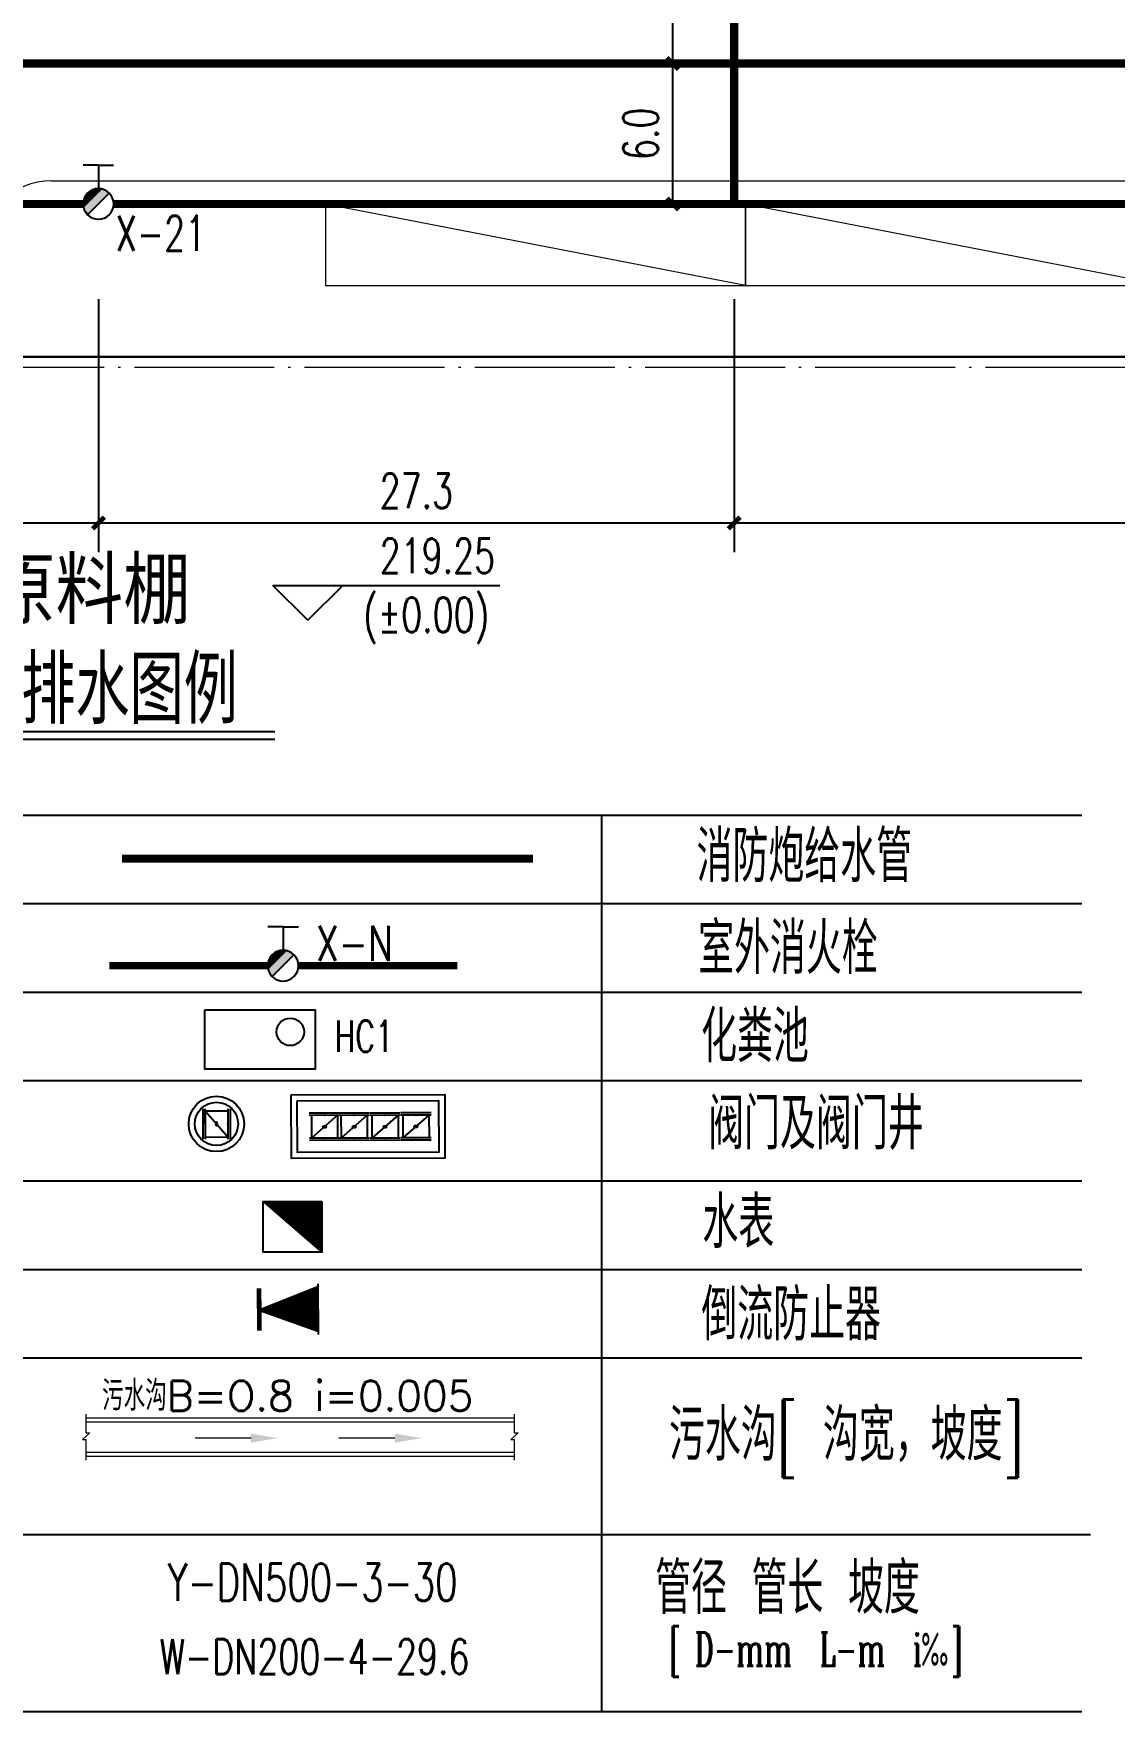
# Model space of a CAD drawing. Header units: metres. Extents: x 497246 to 997717, y 2998582 to 5998198.
# Drawn here: x 499568 to 499614.3, y 2998994.1 to 2999066.6 of the extents above; entities that cross this region are included whole.
import ezdxf
from ezdxf.enums import TextEntityAlignment as Align

# ---------------------------------------------------------------- set-up
doc = ezdxf.new("R2010")
doc.units = ezdxf.units.M
doc.header["$LTSCALE"] = 1000
doc.linetypes.add('DOTE', pattern=[2.42, 2, -0.2, 0.02, -0.2])
doc.layers.get('0').update_dxf_attribs({"linetype": 'CONTINUOUS'})
doc.layers.get('Defpoints').update_dxf_attribs({"linetype": 'CONTINUOUS'})
doc.layers.add('1_RO_规划停车位', color=35, linetype='CONTINUOUS', lineweight=13)
doc.layers.add('道路', color=4, linetype='CONTINUOUS', lineweight=15)
for name, color, linetype in [('EQUIP_消火栓', 7, 'CONTINUOUS'), ('EQUIP_给水', 30, 'CONTINUOUS'), ('PIPE-消防', 1, 'CONTINUOUS'), ('PIPE-雨水', 4, 'CONTINUOUS'), ('TWT_DIM', 3, 'CONTINUOUS'), ('VALVE_喷淋', 7, 'CONTINUOUS'), ('VALVE_消防', 40, 'CONTINUOUS'), ('建筑', 7, 'CONTINUOUS'), ('挡墙护坡', 5, 'CONTINUOUS'), ('文字', 255, 'CONTINUOUS'), ('文字-排水', 122, 'CONTINUOUS'), ('文字说明', 3, 'CONTINUOUS'), ('污水标注', 211, 'CONTINUOUS'), ('污水沟', 30, 'CONTINUOUS')]:
    doc.layers.add(name, color=color, linetype=linetype)
doc.layers.add('建筑轴线', color=1, linetype='DOTE', lineweight=15, plot=False)
doc.styles.add('_TCH_DIM', font='SIMPLEX', dxfattribs={"bigfont": 'GBCBIG'})
doc.styles.add('_TCH_DIM_T3', font='SIMPLEX', dxfattribs={"width": 0.705882, "bigfont": 'GBCBIG'})
doc.styles.add('_TWT_WELL', font='SIMPLEX', dxfattribs={"width": 0.8, "height": 3.5, "bigfont": 'HZTXT'})
doc.styles.add('HZTXT', font='txt', dxfattribs={"width": 0.7, "bigfont": 'HZTXT'})
doc.styles.add('SLX2', font='romanc.shx', dxfattribs={"width": 0.7, "height": 900, "bigfont": 'hztxt.shx'})
doc.styles.get("Standard").update_dxf_attribs({"font": 'rs.shx', "bigfont": 'hztxt.shx'})
doc.styles.add('SZK', font='romand.shx', dxfattribs={"width": 0.7, "bigfont": 'hztxt.shx'})
doc.styles.add('TG_LINETYPE', font='SIMPLEX', dxfattribs={"width": 0.8, "height": 3, "bigfont": 'HZTXT'})
doc.styles.add('亨利项目总图布置_2022_8_8_t3--03$0$亨利项目总图布置_2022_8_8_t3--02$0$CEC', font='ARIALN.TTF')
doc.linetypes.add('TG_X', pattern='A,3,-0.3,["X",TG_LINETYPE,S=0.1,R=0,X=-0.23,Y=-0.15],0', length=3.3)
doc.linetypes.add('TG_XP', pattern='A,3,-0.6,["XP",TG_LINETYPE,S=0.1,R=0,X=-0.6,Y=-0.2],0', length=3.6)
doc.dimstyles.new('_TWT_ARCH&&1', dxfattribs={"dimtxt": 1.4875, "dimasz": 0.5, "dimexe": 1.25, "dimexo": 1.5, "dimgap": 0.63125, "dimtad": 1, "dimdec": 1, "dimzin": 0, "dimdsep": 46, "dimtxsty": '_TCH_DIM_T3', "dimblk": 'ARCHTICK', "dimcen": 0.09, "dimclrt": 7, "dimazin": 2, "dimtfac": 1, "dimtdec": 1, "dimtix": 1, "dimtmove": 2, "dimatfit": 3, "dimfxl": 1, "dimtolj": 1, "dimtzin": 0, "dimarcsym": 0})

# ---------------------------------------------------------------- blocks, each defined once
blk = doc.blocks.new('$TwtSys$00000385_1')
for points in [[(-34, 127), (-127, 34), (-127, -34), (34, 127)], [(-93, 93), (-34, 127), (-127, 34)], [(34, 127), (-127, -34), (-93, -93), (93, 93)]]:
    blk.add_hatch(color=0).paths.add_polyline_path(points, flags=0)
for p, q in [((0, 331), (-130, 331)), ((0, 331), (0, 131)), ((0, 331), (130, 331)), ((92, 92), (-92, -92))]:
    blk.add_line(p, q)
for start, end in [(135, 315), (315, 135)]:
    blk.add_arc((0, 0), 131, start, end)
blk = doc.blocks.new('$VALVE$00000316')
for p, q in [((-124.8, 72.1), (124.8, -72.1)), ((-124.8, 72.1), (-124.8, -72.1)), ((-124.8, 72.1), (124.8, 72.1)), ((124.8, 72.1), (124.8, -72.1)), ((-124.8, -72.1), (124.8, -72.1))]:
    blk.add_line(p, q)
at = {"const_width": 21.1}
blk.add_lwpolyline([(-10.6, 0, 1), (10.6, 0, 1)], format="xyb", close=True, dxfattribs=at)
for p in [(-124.8, 0), (124.8, 0)]:
    blk.add_point(p)
at = {"color": 7, "flags": 9}
for tag in ['YSIZE', 'XSIZE']:
    blk.add_attdef(tag, (0, 0), '', height=0.5, dxfattribs=at)
blk = doc.blocks.new('_ArchTick')
at = {"color": 0, "linetype": 'ByBlock', "const_width": 0.4}
blk.add_lwpolyline([(-0.5, -0.5), (0.5, 0.5)], dxfattribs=at)
blk = doc.blocks.new('*D352')
at = {"layer": 'Defpoints', "color": 0, "transparency": 16777216}
for p in [(499496.755, 2999056.75), (499570.755, 2999056.751), (499570.755, 2999045.655)]:
    blk.add_point(p, dxfattribs=at)
at = {"layer": 'TWT_DIM', "color": 0, "lineweight": -2, "transparency": 16777216}
for p, q in [((499496.755, 2999055.25), (499496.755, 2999044.405)), ((499570.755, 2999055.251), (499570.755, 2999044.405)), ((499496.755, 2999045.655), (499570.755, 2999045.655))]:
    blk.add_line(p, q, dxfattribs=at)
at = {"layer": 'TWT_DIM', "color": 0, "lineweight": -2, "transparency": 16777216, "xscale": 0.5, "yscale": 0.5, "zscale": 0.5, "rotation": 180}
blk.add_blockref('_ArchTick', (499496.755, 2999045.655), dxfattribs=at)
at = {"layer": 'TWT_DIM', "color": 0, "lineweight": -2, "transparency": 16777216, "xscale": 0.5, "yscale": 0.5, "zscale": 0.5}
blk.add_blockref('_ArchTick', (499570.755, 2999045.655), dxfattribs=at)
at = {"layer": 'TWT_DIM', "color": 7, "transparency": 16777216, "insert": (499533.755, 2999047.03), "char_height": 1.4875, "attachment_point": 5, "style": '_TCH_DIM_T3'}
blk.add_mtext('\\A1;74.0', dxfattribs=at)
blk = doc.blocks.new('*D353')
at = {"layer": 'Defpoints', "color": 0, "transparency": 16777216}
for p in [(499570.755, 2999056.751), (499598.015, 2999056.751), (499598.015, 2999045.655)]:
    blk.add_point(p, dxfattribs=at)
at = {"layer": 'TWT_DIM', "color": 0, "lineweight": -2, "transparency": 16777216}
for p, q in [((499570.755, 2999055.251), (499570.755, 2999044.405)), ((499598.015, 2999055.251), (499598.015, 2999044.405)), ((499570.755, 2999045.655), (499598.015, 2999045.655))]:
    blk.add_line(p, q, dxfattribs=at)
at = {"layer": 'TWT_DIM', "color": 0, "lineweight": -2, "transparency": 16777216, "xscale": 0.5, "yscale": 0.5, "zscale": 0.5, "rotation": 180}
blk.add_blockref('_ArchTick', (499570.755, 2999045.655), dxfattribs=at)
at = {"layer": 'TWT_DIM', "color": 0, "lineweight": -2, "transparency": 16777216, "xscale": 0.5, "yscale": 0.5, "zscale": 0.5}
blk.add_blockref('_ArchTick', (499598.015, 2999045.655), dxfattribs=at)
at = {"layer": 'TWT_DIM', "color": 7, "transparency": 16777216, "insert": (499584.385, 2999047.03), "char_height": 1.4875, "attachment_point": 5, "style": '_TCH_DIM_T3'}
blk.add_mtext('\\A1;27.3', dxfattribs=at)
blk = doc.blocks.new('*D354')
at = {"layer": 'Defpoints', "color": 0, "transparency": 16777216}
for p in [(499598.015, 2999056.751), (499635.074, 2999056.751), (499635.074, 2999045.655)]:
    blk.add_point(p, dxfattribs=at)
at = {"layer": 'TWT_DIM', "color": 0, "lineweight": -2, "transparency": 16777216}
for p, q in [((499598.015, 2999055.251), (499598.015, 2999044.405)), ((499635.074, 2999055.251), (499635.074, 2999044.405)), ((499598.015, 2999045.655), (499635.074, 2999045.655))]:
    blk.add_line(p, q, dxfattribs=at)
at = {"layer": 'TWT_DIM', "color": 0, "lineweight": -2, "transparency": 16777216, "xscale": 0.5, "yscale": 0.5, "zscale": 0.5, "rotation": 180}
blk.add_blockref('_ArchTick', (499598.015, 2999045.655), dxfattribs=at)
at = {"layer": 'TWT_DIM', "color": 0, "lineweight": -2, "transparency": 16777216, "xscale": 0.5, "yscale": 0.5, "zscale": 0.5}
blk.add_blockref('_ArchTick', (499635.074, 2999045.655), dxfattribs=at)
at = {"layer": 'TWT_DIM', "color": 7, "transparency": 16777216, "insert": (499616.544, 2999047.03), "char_height": 1.4875, "attachment_point": 5, "style": '_TCH_DIM_T3'}
blk.add_mtext('\\A1;37.1', dxfattribs=at)
blk = doc.blocks.new('*D383')
at = {"layer": 'Defpoints', "color": 0, "transparency": 16777216}
for p in [(499595.381, 2999065.357), (499598.015, 2999065.357), (499598.015, 2999059.333)]:
    blk.add_point(p, dxfattribs=at)
at = {"layer": 'TWT_DIM', "color": 0, "lineweight": -2, "transparency": 16777216}
for p, q in [((499596.515, 2999065.357), (499594.131, 2999065.357)), ((499595.381, 2999059.333), (499595.381, 2999065.357)), ((499596.515, 2999059.333), (499594.131, 2999059.333))]:
    blk.add_line(p, q, dxfattribs=at)
at = {"layer": 'TWT_DIM', "color": 0, "lineweight": -2, "transparency": 16777216, "xscale": 0.5, "yscale": 0.5, "zscale": 0.5}
for p, rotation in [((499595.381, 2999065.357), 90), ((499595.381, 2999059.333), 270)]:
    blk.add_blockref('_ArchTick', p, dxfattribs=dict(at, rotation=rotation))
at = {"layer": 'TWT_DIM', "color": 7, "transparency": 16777216, "insert": (499594.006, 2999062.345), "char_height": 1.4875, "attachment_point": 5, "rotation": 90, "style": '_TCH_DIM_T3'}
blk.add_mtext('\\A1;6.0', dxfattribs=at)
blk = doc.blocks.new('*D384')
at = {"layer": 'Defpoints', "color": 0, "transparency": 16777216}
for p in [(499595.381, 2999082.327), (499598.015, 2999082.327), (499598.015, 2999065.357)]:
    blk.add_point(p, dxfattribs=at)
at = {"layer": 'TWT_DIM', "color": 0, "lineweight": -2, "transparency": 16777216}
for p, q in [((499596.515, 2999082.327), (499594.131, 2999082.327)), ((499595.381, 2999065.357), (499595.381, 2999082.327)), ((499596.515, 2999065.357), (499594.131, 2999065.357))]:
    blk.add_line(p, q, dxfattribs=at)
at = {"layer": 'TWT_DIM', "color": 0, "lineweight": -2, "transparency": 16777216, "xscale": 0.5, "yscale": 0.5, "zscale": 0.5}
for p, rotation in [((499595.381, 2999082.327), 90), ((499595.381, 2999065.357), 270)]:
    blk.add_blockref('_ArchTick', p, dxfattribs=dict(at, rotation=rotation))
at = {"layer": 'TWT_DIM', "color": 7, "transparency": 16777216, "insert": (499594.006, 2999073.842), "char_height": 1.4875, "attachment_point": 5, "rotation": 90, "style": '_TCH_DIM_T3'}
blk.add_mtext('\\A1;17.0', dxfattribs=at)
blk = doc.blocks.new('$TwtSys$00000385')
for p, q in [((0, 331), (-130, 331)), ((0, 331), (0, 131)), ((0, 331), (130, 331)), ((92, 92), (-92, -92))]:
    blk.add_line(p, q)
for start, end in [(135, 315), (315, 135)]:
    blk.add_arc((0, 0), 131, start, end)
at = {"color": 0}
for points in [[(-34, 127), (-127, 34), (34, 127), (-127, -34)], [(-93, 93), (-93, 93), (-34, 127), (-127, 34)], [(34, 127), (-127, -34), (93, 93), (-93, -93)]]:
    blk.add_solid(points, dxfattribs=at)

msp = doc.modelspace()

# ---------------------------------------------------------------- hatches: boundary and pattern name
at = {"layer": '挡墙护坡', "linetype": 'Continuous'}
h = msp.add_hatch(dxfattribs=at)
h.set_pattern_fill('ANSI33', color=256, style=0)
h.set_pattern_definition([(45, (805.864, 0), (-2.2450640303, 2.2450640303), []), (45, (808.109, 0), (-2.2450640303, 2.2450640303), [1.5875, -0.79375])])
edge = h.paths.add_edge_path()
edge.add_line((499596.097, 2998901.333), (499596.097, 2998904.333))
edge.add_line((499596.097, 2998904.333), (499345.487, 2998904.333))
edge.add_line((499345.487, 2998904.333), (499320.487, 2998907.833))
edge.add_line((499320.487, 2998907.833), (499253.339, 2998907.833))
edge.add_line((499253.339, 2998907.833), (499251.695, 2998907.908))
edge.add_line((499251.695, 2998907.908), (499250.667, 2998908.033))
edge.add_arc((499253.27, 2998924.833), 17, 179.99144, 261.19191, ccw=False)
edge.add_line((499236.27, 2998924.835), (499236.189, 2998970.517))
edge.add_line((499236.189, 2998970.517), (499232.644, 2998995.51))
edge.add_line((499232.644, 2998995.51), (499232.536, 2999056.413))
edge.add_line((499232.536, 2999056.413), (499229.536, 2999056.408))
edge.add_line((499229.536, 2999056.408), (499229.645, 2998995.296))
edge.add_line((499229.645, 2998995.296), (499233.189, 2998970.302))
edge.add_line((499233.189, 2998970.302), (499233.27, 2998924.833))
edge.add_arc((499253.27, 2998924.833), 20, 180.00007, 261.33693)
edge.add_line((499250.258, 2998905.061), (499251.445, 2998904.916))
edge.add_line((499251.445, 2998904.916), (499253.27, 2998904.833))
edge.add_line((499253.27, 2998904.833), (499320.278, 2998904.833))
edge.add_line((499320.278, 2998904.833), (499345.278, 2998901.333))
edge.add_line((499345.278, 2998901.333), (499596.097, 2998901.333))

# ---------------------------------------------------------------- linework, layer by layer
at = {"layer": '1_RO_规划停车位'}
for p, q in [((499598.496, 2999055.833), (499580.496, 2999059.333)), ((499616.496, 2999055.833), (499598.496, 2999059.333))]:
    msp.add_line(p, q, dxfattribs=at)
at = {"layer": '1_RO_规划停车位', "flags": 128}
for points in [[(499598.496, 2999055.833), (499598.496, 2999059.333), (499580.496, 2999059.333), (499580.496, 2999055.833)], [(499616.496, 2999055.833), (499616.496, 2999059.333), (499598.496, 2999059.333), (499598.496, 2999055.833)]]:
    msp.add_lwpolyline(points, close=True, dxfattribs=at)
at = {"layer": 'EQUIP_给水', "linetype": 'Continuous'}
for p, q in [((499577.82, 2999016.564), (499580.338, 2999014.385)), ((499577.934, 2999016.465), (499578.033, 2999016.564)), ((499577.943, 2999016.457), (499578.049, 2999016.564)), ((499577.951, 2999016.45), (499578.065, 2999016.564)), ((499577.96, 2999016.442), (499578.081, 2999016.564)), ((499577.969, 2999016.435), (499578.097, 2999016.564)), ((499577.977, 2999016.427), (499578.113, 2999016.564)), ((499577.986, 2999016.42), (499578.129, 2999016.564)), ((499577.994, 2999016.413), (499578.145, 2999016.563)), ((499578.003, 2999016.405), (499578.162, 2999016.563)), ((499578.012, 2999016.398), (499578.178, 2999016.563)), ((499578.02, 2999016.39), (499578.194, 2999016.563)), ((499578.029, 2999016.383), (499578.21, 2999016.563)), ((499578.037, 2999016.375), (499578.226, 2999016.563)), ((499578.046, 2999016.368), (499578.242, 2999016.563)), ((499578.055, 2999016.361), (499578.258, 2999016.563)), ((499578.063, 2999016.353), (499578.274, 2999016.563)), ((499578.072, 2999016.346), (499578.29, 2999016.563)), ((499578.08, 2999016.338), (499578.306, 2999016.563)), ((499578.089, 2999016.331), (499578.322, 2999016.563)), ((499578.098, 2999016.323), (499578.338, 2999016.563)), ((499578.106, 2999016.316), (499578.354, 2999016.563)), ((499578.115, 2999016.308), (499578.37, 2999016.563)), ((499578.123, 2999016.301), (499578.386, 2999016.563)), ((499578.132, 2999016.294), (499578.402, 2999016.563)), ((499578.141, 2999016.286), (499578.418, 2999016.563)), ((499578.149, 2999016.279), (499578.434, 2999016.563)), ((499578.158, 2999016.271), (499578.45, 2999016.563)), ((499578.166, 2999016.264), (499578.466, 2999016.563)), ((499578.175, 2999016.256), (499578.482, 2999016.563)), ((499578.184, 2999016.249), (499578.498, 2999016.563)), ((499578.192, 2999016.241), (499578.514, 2999016.563)), ((499578.201, 2999016.234), (499578.53, 2999016.563)), ((499578.209, 2999016.227), (499578.546, 2999016.563)), ((499578.218, 2999016.219), (499578.562, 2999016.563)), ((499578.227, 2999016.212), (499578.578, 2999016.563)), ((499578.235, 2999016.204), (499578.595, 2999016.563)), ((499578.244, 2999016.197), (499578.611, 2999016.563)), ((499578.252, 2999016.189), (499578.627, 2999016.563)), ((499578.261, 2999016.182), (499578.643, 2999016.563)), ((499578.27, 2999016.175), (499578.659, 2999016.563)), ((499578.278, 2999016.167), (499578.675, 2999016.563)), ((499578.287, 2999016.16), (499578.691, 2999016.563)), ((499578.295, 2999016.152), (499578.707, 2999016.563)), ((499578.304, 2999016.145), (499578.723, 2999016.563)), ((499578.313, 2999016.137), (499578.739, 2999016.563)), ((499578.321, 2999016.13), (499578.755, 2999016.563)), ((499578.33, 2999016.122), (499578.771, 2999016.563)), ((499578.338, 2999016.115), (499578.787, 2999016.563)), ((499578.347, 2999016.108), (499578.803, 2999016.563)), ((499578.356, 2999016.1), (499578.819, 2999016.563)), ((499578.364, 2999016.093), (499578.835, 2999016.563)), ((499578.373, 2999016.085), (499578.851, 2999016.563)), ((499578.381, 2999016.078), (499578.867, 2999016.563)), ((499578.39, 2999016.07), (499578.883, 2999016.563)), ((499578.399, 2999016.063), (499578.899, 2999016.563)), ((499578.407, 2999016.056), (499578.915, 2999016.563)), ((499578.416, 2999016.048), (499578.931, 2999016.563)), ((499578.424, 2999016.041), (499578.947, 2999016.563)), ((499578.433, 2999016.033), (499578.963, 2999016.563)), ((499578.442, 2999016.026), (499578.979, 2999016.563)), ((499578.45, 2999016.018), (499578.995, 2999016.563)), ((499578.459, 2999016.011), (499579.012, 2999016.563)), ((499578.467, 2999016.003), (499579.028, 2999016.563)), ((499578.476, 2999015.996), (499579.044, 2999016.563)), ((499578.485, 2999015.989), (499579.06, 2999016.563)), ((499578.493, 2999015.981), (499579.076, 2999016.563)), ((499578.502, 2999015.974), (499579.092, 2999016.563)), ((499578.51, 2999015.966), (499579.108, 2999016.563)), ((499578.519, 2999015.959), (499579.124, 2999016.563)), ((499578.527, 2999015.951), (499579.14, 2999016.563)), ((499578.536, 2999015.944), (499579.156, 2999016.563)), ((499578.545, 2999015.937), (499579.172, 2999016.563)), ((499578.553, 2999015.929), (499579.188, 2999016.563)), ((499578.562, 2999015.922), (499579.204, 2999016.563)), ((499578.57, 2999015.914), (499579.22, 2999016.563)), ((499578.579, 2999015.907), (499579.236, 2999016.563)), ((499578.588, 2999015.899), (499579.252, 2999016.563)), ((499578.596, 2999015.892), (499579.268, 2999016.563)), ((499578.605, 2999015.884), (499579.284, 2999016.563)), ((499578.613, 2999015.877), (499579.3, 2999016.563)), ((499578.622, 2999015.87), (499579.316, 2999016.563)), ((499578.631, 2999015.862), (499579.332, 2999016.563)), ((499578.639, 2999015.855), (499579.348, 2999016.563)), ((499578.648, 2999015.847), (499579.364, 2999016.563)), ((499578.656, 2999015.84), (499579.38, 2999016.563)), ((499578.665, 2999015.832), (499579.396, 2999016.563)), ((499578.674, 2999015.825), (499579.412, 2999016.563)), ((499578.682, 2999015.817), (499579.428, 2999016.563)), ((499578.691, 2999015.81), (499579.445, 2999016.563)), ((499578.699, 2999015.803), (499579.461, 2999016.563)), ((499578.708, 2999015.795), (499579.477, 2999016.563)), ((499578.717, 2999015.788), (499579.493, 2999016.563)), ((499578.725, 2999015.78), (499579.509, 2999016.563)), ((499578.734, 2999015.773), (499579.525, 2999016.563)), ((499578.742, 2999015.765), (499579.541, 2999016.563)), ((499578.751, 2999015.758), (499579.557, 2999016.563)), ((499578.76, 2999015.751), (499579.573, 2999016.563)), ((499578.768, 2999015.743), (499579.589, 2999016.563)), ((499578.777, 2999015.736), (499579.605, 2999016.563)), ((499578.785, 2999015.728), (499579.621, 2999016.563)), ((499578.794, 2999015.721), (499579.637, 2999016.563)), ((499578.803, 2999015.713), (499579.653, 2999016.563)), ((499578.811, 2999015.706), (499579.669, 2999016.563)), ((499578.82, 2999015.698), (499579.685, 2999016.563)), ((499578.828, 2999015.691), (499579.701, 2999016.563)), ((499578.837, 2999015.684), (499579.717, 2999016.563)), ((499578.846, 2999015.676), (499579.733, 2999016.563)), ((499578.854, 2999015.669), (499579.749, 2999016.563)), ((499578.863, 2999015.661), (499579.765, 2999016.563)), ((499578.871, 2999015.654), (499579.781, 2999016.563)), ((499578.88, 2999015.646), (499579.797, 2999016.563)), ((499578.889, 2999015.639), (499579.813, 2999016.563)), ((499578.897, 2999015.632), (499579.829, 2999016.563)), ((499578.906, 2999015.624), (499579.845, 2999016.563)), ((499578.914, 2999015.617), (499579.861, 2999016.563)), ((499578.923, 2999015.609), (499579.878, 2999016.562)), ((499578.932, 2999015.602), (499579.894, 2999016.562)), ((499578.94, 2999015.594), (499579.91, 2999016.562)), ((499578.949, 2999015.587), (499579.926, 2999016.562)), ((499578.957, 2999015.579), (499579.942, 2999016.562)), ((499578.966, 2999015.572), (499579.958, 2999016.562)), ((499578.975, 2999015.565), (499579.974, 2999016.562)), ((499578.983, 2999015.557), (499579.99, 2999016.562)), ((499578.992, 2999015.55), (499580.006, 2999016.562)), ((499579, 2999015.542), (499580.022, 2999016.562)), ((499579.009, 2999015.535), (499580.038, 2999016.562)), ((499579.018, 2999015.527), (499580.054, 2999016.562)), ((499579.026, 2999015.52), (499580.07, 2999016.562)), ((499579.035, 2999015.512), (499580.086, 2999016.562)), ((499579.043, 2999015.505), (499580.102, 2999016.562)), ((499579.052, 2999015.498), (499580.118, 2999016.562)), ((499579.061, 2999015.49), (499580.134, 2999016.562)), ((499579.069, 2999015.483), (499580.15, 2999016.562)), ((499579.078, 2999015.475), (499580.166, 2999016.562)), ((499579.086, 2999015.468), (499580.182, 2999016.562)), ((499579.095, 2999015.46), (499580.198, 2999016.562)), ((499579.104, 2999015.453), (499580.214, 2999016.562)), ((499579.112, 2999015.446), (499580.23, 2999016.562)), ((499579.121, 2999015.438), (499580.246, 2999016.562)), ((499579.129, 2999015.431), (499580.262, 2999016.562)), ((499579.138, 2999015.423), (499580.278, 2999016.562)), ((499579.147, 2999015.416), (499580.294, 2999016.562)), ((499579.155, 2999015.408), (499580.311, 2999016.562)), ((499579.164, 2999015.401), (499580.327, 2999016.562)), ((499579.172, 2999015.393), (499580.34, 2999016.559)), ((499579.181, 2999015.386), (499580.34, 2999016.543)), ((499579.19, 2999015.379), (499580.34, 2999016.527)), ((499579.198, 2999015.371), (499580.34, 2999016.511)), ((499579.207, 2999015.364), (499580.34, 2999016.495)), ((499579.215, 2999015.356), (499580.34, 2999016.479)), ((499579.224, 2999015.349), (499580.34, 2999016.463)), ((499579.233, 2999015.341), (499580.34, 2999016.447)), ((499579.241, 2999015.334), (499580.34, 2999016.431)), ((499579.25, 2999015.327), (499580.34, 2999016.415)), ((499579.258, 2999015.319), (499580.34, 2999016.399)), ((499579.267, 2999015.312), (499580.339, 2999016.383)), ((499579.276, 2999015.304), (499580.339, 2999016.367)), ((499579.284, 2999015.297), (499580.339, 2999016.351)), ((499579.293, 2999015.289), (499580.339, 2999016.335)), ((499579.301, 2999015.282), (499580.339, 2999016.319)), ((499579.31, 2999015.274), (499580.339, 2999016.303)), ((499579.319, 2999015.267), (499580.339, 2999016.287)), ((499579.327, 2999015.26), (499580.339, 2999016.271)), ((499579.336, 2999015.252), (499580.339, 2999016.255)), ((499579.344, 2999015.245), (499580.339, 2999016.238)), ((499579.353, 2999015.237), (499580.339, 2999016.222)), ((499579.362, 2999015.23), (499580.339, 2999016.206)), ((499579.37, 2999015.222), (499580.339, 2999016.19)), ((499579.379, 2999015.215), (499580.339, 2999016.174)), ((499579.387, 2999015.208), (499580.339, 2999016.158)), ((499579.396, 2999015.2), (499580.339, 2999016.142)), ((499579.405, 2999015.193), (499580.339, 2999016.126)), ((499579.413, 2999015.185), (499580.339, 2999016.11)), ((499579.422, 2999015.178), (499580.339, 2999016.094)), ((499579.43, 2999015.17), (499580.339, 2999016.078)), ((499579.439, 2999015.163), (499580.339, 2999016.062)), ((499579.448, 2999015.155), (499580.339, 2999016.046)), ((499579.456, 2999015.148), (499580.339, 2999016.03)), ((499579.465, 2999015.141), (499580.339, 2999016.014)), ((499579.473, 2999015.133), (499580.339, 2999015.998)), ((499579.482, 2999015.126), (499580.339, 2999015.982)), ((499579.491, 2999015.118), (499580.339, 2999015.966)), ((499579.499, 2999015.111), (499580.339, 2999015.95)), ((499579.508, 2999015.103), (499580.339, 2999015.934)), ((499579.516, 2999015.096), (499580.339, 2999015.918)), ((499579.525, 2999015.088), (499580.339, 2999015.902)), ((499579.534, 2999015.081), (499580.339, 2999015.886)), ((499579.542, 2999015.074), (499580.339, 2999015.87)), ((499579.551, 2999015.066), (499580.339, 2999015.854)), ((499579.559, 2999015.059), (499580.339, 2999015.838)), ((499579.568, 2999015.051), (499580.339, 2999015.822)), ((499579.577, 2999015.044), (499580.339, 2999015.805)), ((499579.585, 2999015.036), (499580.339, 2999015.789)), ((499579.594, 2999015.029), (499580.339, 2999015.773)), ((499579.602, 2999015.022), (499580.339, 2999015.757)), ((499579.611, 2999015.014), (499580.339, 2999015.741)), ((499579.62, 2999015.007), (499580.339, 2999015.725)), ((499579.628, 2999014.999), (499580.339, 2999015.709)), ((499579.637, 2999014.992), (499580.339, 2999015.693)), ((499579.645, 2999014.984), (499580.339, 2999015.677)), ((499579.654, 2999014.977), (499580.339, 2999015.661)), ((499579.663, 2999014.969), (499580.339, 2999015.645)), ((499579.671, 2999014.962), (499580.339, 2999015.629)), ((499579.68, 2999014.955), (499580.339, 2999015.613)), ((499579.688, 2999014.947), (499580.339, 2999015.597)), ((499579.697, 2999014.94), (499580.339, 2999015.581)), ((499579.706, 2999014.932), (499580.339, 2999015.565)), ((499579.714, 2999014.925), (499580.339, 2999015.549)), ((499579.723, 2999014.917), (499580.339, 2999015.533)), ((499579.731, 2999014.91), (499580.339, 2999015.517)), ((499579.74, 2999014.903), (499580.339, 2999015.501)), ((499579.749, 2999014.895), (499580.339, 2999015.485)), ((499579.757, 2999014.888), (499580.339, 2999015.469)), ((499579.766, 2999014.88), (499580.339, 2999015.453)), ((499579.774, 2999014.873), (499580.339, 2999015.437)), ((499579.783, 2999014.865), (499580.339, 2999015.421)), ((499579.792, 2999014.858), (499580.339, 2999015.405)), ((499579.8, 2999014.85), (499580.339, 2999015.389)), ((499579.809, 2999014.843), (499580.339, 2999015.372)), ((499579.817, 2999014.836), (499580.339, 2999015.356)), ((499579.826, 2999014.828), (499580.339, 2999015.34)), ((499579.835, 2999014.821), (499580.339, 2999015.324)), ((499579.843, 2999014.813), (499580.339, 2999015.308)), ((499579.852, 2999014.806), (499580.339, 2999015.292)), ((499579.86, 2999014.798), (499580.339, 2999015.276)), ((499579.869, 2999014.791), (499580.339, 2999015.26)), ((499579.878, 2999014.783), (499580.339, 2999015.244)), ((499579.886, 2999014.776), (499580.339, 2999015.228)), ((499579.895, 2999014.769), (499580.339, 2999015.212)), ((499579.903, 2999014.761), (499580.339, 2999015.196)), ((499579.912, 2999014.754), (499580.339, 2999015.18)), ((499579.921, 2999014.746), (499580.339, 2999015.164)), ((499579.929, 2999014.739), (499580.339, 2999015.148)), ((499579.938, 2999014.731), (499580.339, 2999015.132)), ((499579.946, 2999014.724), (499580.339, 2999015.116)), ((499579.955, 2999014.717), (499580.339, 2999015.1)), ((499579.964, 2999014.709), (499580.339, 2999015.084)), ((499579.972, 2999014.702), (499580.339, 2999015.068)), ((499579.981, 2999014.694), (499580.339, 2999015.052)), ((499579.989, 2999014.687), (499580.339, 2999015.036)), ((499579.998, 2999014.679), (499580.339, 2999015.02)), ((499580.007, 2999014.672), (499580.339, 2999015.004)), ((499580.015, 2999014.664), (499580.339, 2999014.988)), ((499580.024, 2999014.657), (499580.339, 2999014.972)), ((499580.032, 2999014.65), (499580.339, 2999014.956)), ((499580.041, 2999014.642), (499580.339, 2999014.939)), ((499580.05, 2999014.635), (499580.339, 2999014.923)), ((499580.058, 2999014.627), (499580.339, 2999014.907)), ((499580.067, 2999014.62), (499580.339, 2999014.891)), ((499580.075, 2999014.612), (499580.339, 2999014.875)), ((499580.084, 2999014.605), (499580.339, 2999014.859)), ((499580.093, 2999014.598), (499580.339, 2999014.843)), ((499580.101, 2999014.59), (499580.339, 2999014.827)), ((499580.11, 2999014.583), (499580.339, 2999014.811)), ((499580.118, 2999014.575), (499580.339, 2999014.795)), ((499580.127, 2999014.568), (499580.339, 2999014.779)), ((499580.136, 2999014.56), (499580.339, 2999014.763)), ((499580.144, 2999014.553), (499580.338, 2999014.747)), ((499580.153, 2999014.545), (499580.338, 2999014.731)), ((499580.161, 2999014.538), (499580.338, 2999014.715)), ((499580.17, 2999014.531), (499580.338, 2999014.699)), ((499580.179, 2999014.523), (499580.338, 2999014.683)), ((499580.187, 2999014.516), (499580.338, 2999014.667)), ((499580.196, 2999014.508), (499580.338, 2999014.651)), ((499580.204, 2999014.501), (499580.338, 2999014.635)), ((499580.213, 2999014.493), (499580.338, 2999014.619)), ((499580.222, 2999014.486), (499580.338, 2999014.603)), ((499580.23, 2999014.479), (499580.338, 2999014.587)), ((499580.239, 2999014.471), (499580.338, 2999014.571)), ((499580.247, 2999014.464), (499580.338, 2999014.555)), ((499580.256, 2999014.456), (499580.338, 2999014.539)), ((499580.265, 2999014.449), (499580.338, 2999014.523)), ((499580.273, 2999014.441), (499580.338, 2999014.506)), ((499580.282, 2999014.434), (499580.338, 2999014.49)), ((499580.29, 2999014.426), (499580.338, 2999014.474)), ((499580.299, 2999014.419), (499580.338, 2999014.458)), ((499580.308, 2999014.412), (499580.338, 2999014.442)), ((499580.316, 2999014.404), (499580.338, 2999014.426)), ((499580.325, 2999014.397), (499580.338, 2999014.41)), ((499580.333, 2999014.389), (499580.338, 2999014.394)), ((499578.316, 2999011.666), (499579.129, 2999012.488)), ((499578.328, 2999011.661), (499579.155, 2999012.498)), ((499578.34, 2999011.657), (499579.181, 2999012.508)), ((499578.352, 2999011.653), (499579.207, 2999012.519)), ((499578.364, 2999011.649), (499579.234, 2999012.529)), ((499578.375, 2999011.645), (499579.26, 2999012.539)), ((499578.387, 2999011.64), (499579.286, 2999012.549)), ((499578.399, 2999011.636), (499579.312, 2999012.56)), ((499578.411, 2999011.632), (499579.338, 2999012.57)), ((499578.422, 2999011.628), (499579.364, 2999012.58)), ((499578.434, 2999011.623), (499579.39, 2999012.59)), ((499578.446, 2999011.619), (499579.416, 2999012.601)), ((499578.458, 2999011.615), (499579.442, 2999012.611)), ((499578.469, 2999011.611), (499579.468, 2999012.621)), ((499578.481, 2999011.607), (499579.494, 2999012.631)), ((499578.493, 2999011.602), (499579.52, 2999012.642)), ((499578.505, 2999011.598), (499579.547, 2999012.652)), ((499578.517, 2999011.594), (499579.573, 2999012.662)), ((499578.528, 2999011.59), (499579.599, 2999012.672)), ((499578.54, 2999011.585), (499579.625, 2999012.683)), ((499578.552, 2999011.581), (499579.651, 2999012.693)), ((499578.564, 2999011.577), (499579.677, 2999012.703)), ((499578.575, 2999011.573), (499579.703, 2999012.713)), ((499578.587, 2999011.569), (499579.729, 2999012.724)), ((499578.599, 2999011.564), (499579.755, 2999012.734)), ((499578.611, 2999011.56), (499579.781, 2999012.744)), ((499578.622, 2999011.556), (499579.807, 2999012.754)), ((499578.634, 2999011.552), (499579.833, 2999012.765)), ((499578.646, 2999011.547), (499579.86, 2999012.775)), ((499578.658, 2999011.543), (499579.886, 2999012.785)), ((499578.67, 2999011.539), (499579.912, 2999012.795)), ((499578.681, 2999011.535), (499579.938, 2999012.806)), ((499578.693, 2999011.531), (499579.964, 2999012.816)), ((499578.705, 2999011.526), (499579.99, 2999012.826)), ((499578.717, 2999011.522), (499580.016, 2999012.836)), ((499578.728, 2999011.518), (499580.042, 2999012.847)), ((499578.74, 2999011.514), (499580.068, 2999012.857)), ((499578.752, 2999011.509), (499580.094, 2999012.867)), ((499578.764, 2999011.505), (499580.12, 2999012.877)), ((499578.775, 2999011.501), (499580.146, 2999012.888)), ((499578.787, 2999011.497), (499580.163, 2999012.888)), ((499578.799, 2999011.492), (499580.163, 2999012.872)), ((499578.811, 2999011.488), (499580.163, 2999012.856)), ((499578.822, 2999011.484), (499580.163, 2999012.84)), ((499578.834, 2999011.48), (499580.163, 2999012.824)), ((499578.846, 2999011.476), (499580.163, 2999012.808)), ((499578.858, 2999011.471), (499580.163, 2999012.792)), ((499578.87, 2999011.467), (499580.163, 2999012.776)), ((499578.881, 2999011.463), (499580.163, 2999012.76)), ((499578.893, 2999011.459), (499580.163, 2999012.744)), ((499578.905, 2999011.454), (499580.164, 2999012.728)), ((499578.917, 2999011.45), (499580.164, 2999012.712)), ((499578.928, 2999011.446), (499580.164, 2999012.696)), ((499578.94, 2999011.442), (499580.164, 2999012.679)), ((499578.952, 2999011.438), (499580.164, 2999012.663)), ((499578.964, 2999011.433), (499580.164, 2999012.647)), ((499578.975, 2999011.429), (499580.164, 2999012.631)), ((499578.987, 2999011.425), (499580.164, 2999012.615)), ((499578.999, 2999011.421), (499580.164, 2999012.599)), ((499579.011, 2999011.416), (499580.164, 2999012.583)), ((499579.023, 2999011.412), (499580.164, 2999012.567)), ((499579.034, 2999011.408), (499580.165, 2999012.551)), ((499579.046, 2999011.404), (499580.165, 2999012.535)), ((499579.058, 2999011.4), (499580.165, 2999012.519)), ((499579.07, 2999011.395), (499580.165, 2999012.503)), ((499579.081, 2999011.391), (499580.165, 2999012.487)), ((499577.657, 2999011.902), (499577.669, 2999011.914)), ((499577.669, 2999011.898), (499577.695, 2999011.924)), ((499577.681, 2999011.894), (499577.721, 2999011.934)), ((499577.693, 2999011.89), (499577.747, 2999011.944)), ((499577.704, 2999011.885), (499577.773, 2999011.955)), ((499577.716, 2999011.881), (499577.799, 2999011.965)), ((499577.728, 2999011.877), (499577.825, 2999011.975)), ((499577.74, 2999011.873), (499577.851, 2999011.985)), ((499577.752, 2999011.869), (499577.877, 2999011.996)), ((499577.763, 2999011.864), (499577.903, 2999012.006)), ((499577.775, 2999011.86), (499577.929, 2999012.016)), ((499577.787, 2999011.856), (499577.955, 2999012.026)), ((499577.799, 2999011.852), (499577.982, 2999012.037)), ((499577.81, 2999011.847), (499578.008, 2999012.047)), ((499577.822, 2999011.843), (499578.034, 2999012.057)), ((499577.834, 2999011.839), (499578.06, 2999012.067)), ((499577.846, 2999011.835), (499578.086, 2999012.078)), ((499577.857, 2999011.831), (499578.112, 2999012.088)), ((499577.869, 2999011.826), (499578.138, 2999012.098)), ((499577.881, 2999011.822), (499578.164, 2999012.108)), ((499577.893, 2999011.818), (499578.19, 2999012.119)), ((499577.905, 2999011.814), (499578.216, 2999012.129)), ((499577.916, 2999011.809), (499578.242, 2999012.139)), ((499577.928, 2999011.805), (499578.268, 2999012.149)), ((499577.94, 2999011.801), (499578.295, 2999012.16)), ((499577.952, 2999011.797), (499578.321, 2999012.17)), ((499577.963, 2999011.792), (499578.347, 2999012.18)), ((499577.975, 2999011.788), (499578.373, 2999012.19)), ((499577.987, 2999011.784), (499578.399, 2999012.201)), ((499577.999, 2999011.78), (499578.425, 2999012.211)), ((499578.01, 2999011.776), (499578.451, 2999012.221)), ((499578.022, 2999011.771), (499578.477, 2999012.232)), ((499578.034, 2999011.767), (499578.503, 2999012.242)), ((499578.046, 2999011.763), (499578.529, 2999012.252)), ((499578.058, 2999011.759), (499578.555, 2999012.262)), ((499578.069, 2999011.754), (499578.581, 2999012.273)), ((499578.081, 2999011.75), (499578.608, 2999012.283)), ((499578.093, 2999011.746), (499578.634, 2999012.293)), ((499578.105, 2999011.742), (499578.66, 2999012.303)), ((499578.116, 2999011.738), (499578.686, 2999012.314)), ((499578.128, 2999011.733), (499578.712, 2999012.324)), ((499578.14, 2999011.729), (499578.738, 2999012.334)), ((499578.152, 2999011.725), (499578.764, 2999012.344)), ((499578.163, 2999011.721), (499578.79, 2999012.355)), ((499578.175, 2999011.716), (499578.816, 2999012.365)), ((499578.187, 2999011.712), (499578.842, 2999012.375)), ((499578.199, 2999011.708), (499578.868, 2999012.385)), ((499578.211, 2999011.704), (499578.894, 2999012.396)), ((499578.222, 2999011.7), (499578.921, 2999012.406)), ((499578.234, 2999011.695), (499578.947, 2999012.416)), ((499578.246, 2999011.691), (499578.973, 2999012.426)), ((499578.258, 2999011.687), (499578.999, 2999012.437)), ((499578.269, 2999011.683), (499579.025, 2999012.447)), ((499578.281, 2999011.678), (499579.051, 2999012.457)), ((499578.293, 2999011.674), (499579.077, 2999012.467)), ((499578.305, 2999011.67), (499579.103, 2999012.478)), ((499579.093, 2999011.387), (499580.165, 2999012.471)), ((499579.105, 2999011.383), (499580.165, 2999012.455)), ((499579.117, 2999011.378), (499580.165, 2999012.439)), ((499579.128, 2999011.374), (499580.165, 2999012.423)), ((499579.14, 2999011.37), (499580.165, 2999012.407)), ((499579.152, 2999011.366), (499580.165, 2999012.391)), ((499579.164, 2999011.361), (499580.166, 2999012.375)), ((499579.176, 2999011.357), (499580.166, 2999012.359)), ((499579.187, 2999011.353), (499580.166, 2999012.343)), ((499579.199, 2999011.349), (499580.166, 2999012.327)), ((499579.211, 2999011.345), (499580.166, 2999012.311)), ((499579.223, 2999011.34), (499580.166, 2999012.295)), ((499579.234, 2999011.336), (499580.166, 2999012.279)), ((499579.246, 2999011.332), (499580.166, 2999012.263)), ((499579.258, 2999011.328), (499580.166, 2999012.246)), ((499579.27, 2999011.323), (499580.166, 2999012.23)), ((499579.281, 2999011.319), (499580.166, 2999012.214)), ((499579.293, 2999011.315), (499580.167, 2999012.198)), ((499579.305, 2999011.311), (499580.167, 2999012.182)), ((499579.317, 2999011.307), (499580.167, 2999012.166)), ((499579.329, 2999011.302), (499580.167, 2999012.15)), ((499579.34, 2999011.298), (499580.167, 2999012.134)), ((499579.352, 2999011.294), (499580.167, 2999012.118)), ((499579.364, 2999011.29), (499580.167, 2999012.102)), ((499579.376, 2999011.285), (499580.167, 2999012.086)), ((499579.387, 2999011.281), (499580.167, 2999012.07)), ((499579.399, 2999011.277), (499580.167, 2999012.054)), ((499579.411, 2999011.273), (499580.167, 2999012.038)), ((499579.423, 2999011.269), (499580.168, 2999012.022)), ((499579.434, 2999011.264), (499580.168, 2999012.006)), ((499579.446, 2999011.26), (499580.168, 2999011.99)), ((499579.458, 2999011.256), (499580.168, 2999011.974)), ((499579.47, 2999011.252), (499580.168, 2999011.958)), ((499579.482, 2999011.247), (499580.168, 2999011.942)), ((499579.493, 2999011.243), (499580.168, 2999011.926)), ((499579.505, 2999011.239), (499580.168, 2999011.91)), ((499579.517, 2999011.235), (499580.168, 2999011.894)), ((499579.529, 2999011.23), (499580.168, 2999011.878)), ((499579.54, 2999011.226), (499580.169, 2999011.862)), ((499579.552, 2999011.222), (499580.169, 2999011.846)), ((499579.564, 2999011.218), (499580.169, 2999011.83)), ((499579.576, 2999011.214), (499580.169, 2999011.814)), ((499579.587, 2999011.209), (499580.169, 2999011.797)), ((499579.599, 2999011.205), (499580.169, 2999011.781)), ((499579.611, 2999011.201), (499580.169, 2999011.765)), ((499579.623, 2999011.197), (499580.169, 2999011.749)), ((499579.635, 2999011.192), (499580.169, 2999011.733)), ((499579.646, 2999011.188), (499580.169, 2999011.717)), ((499579.658, 2999011.184), (499580.169, 2999011.701)), ((499579.67, 2999011.18), (499580.17, 2999011.685)), ((499579.682, 2999011.176), (499580.17, 2999011.669)), ((499579.693, 2999011.171), (499580.17, 2999011.653)), ((499579.705, 2999011.167), (499580.17, 2999011.637)), ((499579.717, 2999011.163), (499580.17, 2999011.621)), ((499579.729, 2999011.159), (499580.17, 2999011.605)), ((499579.74, 2999011.154), (499580.17, 2999011.589)), ((499579.752, 2999011.15), (499580.17, 2999011.573)), ((499579.764, 2999011.146), (499580.17, 2999011.557)), ((499579.776, 2999011.142), (499580.17, 2999011.541)), ((499579.788, 2999011.138), (499580.17, 2999011.525)), ((499579.799, 2999011.133), (499580.171, 2999011.509)), ((499579.811, 2999011.129), (499580.171, 2999011.493)), ((499579.823, 2999011.125), (499580.171, 2999011.477)), ((499579.835, 2999011.121), (499580.171, 2999011.461)), ((499579.846, 2999011.116), (499580.171, 2999011.445)), ((499579.858, 2999011.112), (499580.171, 2999011.429)), ((499579.87, 2999011.108), (499580.171, 2999011.413)), ((499579.882, 2999011.104), (499580.171, 2999011.397)), ((499579.893, 2999011.099), (499580.171, 2999011.381)), ((499579.905, 2999011.095), (499580.171, 2999011.364)), ((499579.917, 2999011.091), (499580.171, 2999011.348)), ((499579.929, 2999011.087), (499580.172, 2999011.332)), ((499579.941, 2999011.083), (499580.172, 2999011.316)), ((499579.952, 2999011.078), (499580.172, 2999011.3)), ((499579.964, 2999011.074), (499580.172, 2999011.284)), ((499579.976, 2999011.07), (499580.172, 2999011.268)), ((499579.988, 2999011.066), (499580.172, 2999011.252)), ((499579.999, 2999011.061), (499580.172, 2999011.236)), ((499580.011, 2999011.057), (499580.172, 2999011.22)), ((499580.023, 2999011.053), (499580.172, 2999011.204)), ((499580.035, 2999011.049), (499580.172, 2999011.188)), ((499580.046, 2999011.045), (499580.172, 2999011.172)), ((499580.058, 2999011.04), (499580.173, 2999011.156)), ((499580.07, 2999011.036), (499580.173, 2999011.14)), ((499580.082, 2999011.032), (499580.173, 2999011.124)), ((499580.094, 2999011.028), (499580.173, 2999011.108)), ((499580.105, 2999011.023), (499580.173, 2999011.092)), ((499580.117, 2999011.019), (499580.173, 2999011.076)), ((499580.129, 2999011.015), (499580.173, 2999011.06)), ((499580.141, 2999011.011), (499580.173, 2999011.044)), ((499580.152, 2999011.007), (499580.173, 2999011.028)), ((499580.164, 2999011.002), (499580.173, 2999011.012))]:
    msp.add_line(p, q, dxfattribs=at)
at = {"layer": 'EQUIP_给水'}
msp.add_line((499580.162, 2999013.035), (499580.174, 2999010.858), dxfattribs=at)
at = {"layer": 'EQUIP_给水', "linetype": 'Continuous'}
msp.add_lwpolyline([(499580.34, 2999016.562), (499580.338, 2999014.385), (499577.818, 2999014.386), (499577.82, 2999016.564)], close=True, dxfattribs=at)
at = {"layer": 'EQUIP_给水', "const_width": 0.202}
msp.add_lwpolyline([(499577.643, 2999012.838), (499577.653, 2999011.024)], dxfattribs=at)
at = {"layer": 'EQUIP_给水'}
msp.add_lwpolyline([(499577.648, 2999011.906), (499580.173, 2999010.999), (499580.163, 2999012.894), (499577.648, 2999011.906)], dxfattribs=at)
at = {"layer": 'PIPE-消防', "linetype": 'TG_X', "ltscale": 0.005, "const_width": 0.35}
for points in [[(499598.015, 2999065.357), (499598.015, 2999081.877)], [(499598.015, 2999059.337), (499598.015, 2999065.357)]]:
    msp.add_lwpolyline(points, dxfattribs=at)
at = {"layer": 'PIPE-消防', "color": 191, "linetype": 'TG_XP', "ltscale": 0.003, "const_width": 0.35}
for points in [[(499476.688, 2999065.357), (499598.015, 2999065.357)], [(499598.015, 2999065.357), (499641.496, 2999065.357)], [(499571.76, 2999031.258), (499589.384, 2999031.258)]]:
    msp.add_lwpolyline(points, dxfattribs=at)
at = {"layer": 'PIPE-消防', "linetype": 'TG_X', "ltscale": 0.004, "const_width": 0.35}
for points in [[(499497.409, 2999059.337), (499570.101, 2999059.337)], [(499571.409, 2999059.337), (499598.015, 2999059.337)], [(499598.015, 2999059.337), (499634.623, 2999059.337)]]:
    msp.add_lwpolyline(points, dxfattribs=at)
at = {"layer": 'PIPE-消防', "linetype": 'TG_X', "ltscale": 0.0075, "const_width": 0.315}
for points in [[(499571.219, 2999026.671), (499578.014, 2999026.671)], [(499579.332, 2999026.671), (499586.139, 2999026.671)]]:
    msp.add_lwpolyline(points, dxfattribs=at)
at = {"layer": 'VALVE_喷淋', "linetype": 'Continuous'}
for p, q in [((499575.226, 2999020.535), (499575.231, 2999019.235)), ((499575.324, 2999020.535), (499575.328, 2999019.235)), ((499576.299, 2999020.539), (499576.303, 2999019.239)), ((499576.397, 2999020.539), (499576.401, 2999019.239)), ((499581.097, 2999020.354), (499579.797, 2999020.35)), ((499581.097, 2999020.256), (499579.797, 2999020.252)), ((499582.365, 2999020.354), (499581.065, 2999020.35)), ((499582.366, 2999020.256), (499581.066, 2999020.252)), ((499583.689, 2999020.354), (499582.389, 2999020.35)), ((499583.689, 2999020.256), (499582.389, 2999020.252)), ((499585.016, 2999020.362), (499583.716, 2999020.357)), ((499585.016, 2999020.264), (499583.716, 2999020.26)), ((499581.101, 2999019.281), (499579.801, 2999019.277)), ((499581.101, 2999019.184), (499579.801, 2999019.179)), ((499582.369, 2999019.281), (499581.069, 2999019.277)), ((499582.369, 2999019.184), (499581.069, 2999019.179)), ((499583.692, 2999019.281), (499582.392, 2999019.277)), ((499583.692, 2999019.184), (499582.392, 2999019.179)), ((499585.02, 2999019.289), (499583.72, 2999019.285)), ((499585.02, 2999019.191), (499583.72, 2999019.187))]:
    msp.add_line(p, q, dxfattribs=at)
for radius in [1.187, 1.187, 0.927, 0.927]:
    msp.add_circle((499575.814, 2999019.887), radius, dxfattribs=at)
at = {"layer": 'VALVE_消防', "linetype": 'Continuous'}
for points in [[(499579.021, 2999021.133), (499585.602, 2999021.147), (499585.614, 2999018.42), (499579.033, 2999018.406)], [(499579.282, 2999020.874), (499585.343, 2999020.886), (499585.353, 2999018.679), (499579.292, 2999018.667)]]:
    msp.add_lwpolyline(points, close=True, dxfattribs=at)
at = {"layer": '建筑', "linetype": 'Continuous', "const_width": 0.1}
msp.add_lwpolyline([(499639.446, 2998921.883), (499491.546, 2998921.883), (499491.546, 2999052.783), (499639.446, 2999052.783)], close=True, dxfattribs=at)
at = {"layer": '建筑轴线', "ltscale": 0.003}
msp.add_lwpolyline([(499491.996, 2999052.333), (499638.996, 2999052.333), (499638.996, 2998922.333), (499491.996, 2998922.333)], close=True, dxfattribs=at)
at = {"layer": '文字', "color": 0}
for p, q in [((499579.739, 2999041.481), (499578.239, 2999042.981)), ((499578.239, 2999042.981), (499587.966, 2999042.981)), ((499579.739, 2999041.481), (499581.239, 2999042.981))]:
    msp.add_line(p, q, dxfattribs=at)
at = {"layer": '文字-排水', "color": 7, "linetype": 'Continuous'}
msp.add_line((499561.302, 2999036.716), (499578.324, 2999036.716), dxfattribs=at)
at = {"layer": '文字-排水', "color": 6, "linetype": 'Continuous'}
msp.add_line((499561.302, 2999036.386), (499578.324, 2999036.386), dxfattribs=at)
at = {"layer": '文字-排水', "color": 0}
for p, q in [((499567.223, 2999033.125), (499612.919, 2999033.125)), ((499592.32, 2999033.125), (499592.321, 2998994.693)), ((499567.223, 2999029.334), (499612.919, 2999029.334)), ((499567.223, 2999025.543), (499612.919, 2999025.543)), ((499517.393, 2999021.752), (499612.919, 2999021.752)), ((499517.393, 2999017.439), (499612.919, 2999017.439)), ((499567.223, 2999013.648), (499612.919, 2999013.648)), ((499517.393, 2999009.857), (499612.919, 2999009.857)), ((499517.393, 2999002.275), (499613.3, 2999002.275)), ((499517.393, 2998994.693), (499612.919, 2998994.693))]:
    msp.add_line(p, q, dxfattribs=at)
at = {"layer": '文字-排水', "ltscale": 0.8}
msp.add_lwpolyline([(499575.321, 2999024.776), (499580.055, 2999024.776), (499580.055, 2999022.241), (499575.321, 2999022.241)], dxfattribs=at)
at = {"layer": '文字-排水'}
msp.add_lwpolyline([(499575.321, 2999024.776), (499580.055, 2999024.776), (499580.055, 2999022.241), (499575.321, 2999022.241)], close=True, dxfattribs=at)
at = {"layer": '文字-排水', "ltscale": 0.8}
msp.add_circle((499578.982, 2999023.831), 0.588, dxfattribs=at)
at = {"layer": '污水沟', "color": 30, "lineweight": 0, "ltscale": 0.2}
for p, q in [((499570.233, 2999006.635), (499570.233, 2999007.439)), ((499588.6, 2999006.635), (499588.6, 2999007.439)), ((499570.233, 2999007.289), (499588.6, 2999007.289)), ((499570.233, 2999007.109), (499588.6, 2999007.109)), ((499570.388, 2999006.635), (499570.067, 2999006.351)), ((499570.067, 2999006.351), (499570.233, 2999006.351)), ((499570.233, 2999006.635), (499570.388, 2999006.635)), ((499570.233, 2999005.474), (499570.233, 2999006.351)), ((499577.299, 2999006.412), (499574.899, 2999006.412)), ((499583.465, 2999006.412), (499581.065, 2999006.412)), ((499588.755, 2999006.635), (499588.434, 2999006.351)), ((499588.434, 2999006.351), (499588.6, 2999006.351)), ((499588.6, 2999006.635), (499588.755, 2999006.635)), ((499588.6, 2999005.474), (499588.6, 2999006.351)), ((499588.6, 2999005.799), (499570.233, 2999005.799)), ((499588.6, 2999005.619), (499570.233, 2999005.619))]:
    msp.add_line(p, q, dxfattribs=at)
for points in [[(499577.299, 2999006.604), (499577.299, 2999006.22), (499578.451, 2999006.412)], [(499583.465, 2999006.604), (499583.465, 2999006.22), (499584.617, 2999006.412)]]:
    msp.add_solid(points, dxfattribs=at)
at = {"layer": '道路', "linetype": 'ByBlock', "lineweight": 0, "ltscale": 0.2}
msp.add_line((499568.746, 2999060.333), (499633.496, 2999060.333), dxfattribs=at)
msp.add_arc((499568.746, 2999057.333), 3, 90, 180, dxfattribs=at)

# ---------------------------------------------------------------- block references
at = {"layer": 'EQUIP_消火栓', "xscale": 0.005, "yscale": 0.005, "zscale": 0.005}
msp.add_blockref('$TwtSys$00000385', (499570.755, 2999059.337), dxfattribs=at)
at = {"layer": 'PIPE-消防', "linetype": 'TG_X', "xscale": 0.005039997698622755, "yscale": 0.005039997698622755, "zscale": 0.005039997698622755}
msp.add_blockref('$TwtSys$00000385_1', (499578.673, 2999026.671), dxfattribs=at)
at = {"layer": 'VALVE_喷淋', "linetype": 'Continuous', "yscale": 0.007800000000000001}
for p, xscale, zscale, rotation in [((499575.814, 2999019.887), 0.003905435547517228, 0.003905435547517228, 0.1921711441115849), ((499580.449, 2999019.767), 0.003905435547517227, 0.003905435547517227, 270.1921711401538), ((499581.717, 2999019.767), 0.003905435547517227, 0.003905435547517227, 270.1921711401538), ((499583.04, 2999019.767), 0.003905435547517227, 0.003905435547517227, 270.1921711401538), ((499584.368, 2999019.774), 0.003905435547517227, 0.003905435547517227, 270.1921711441116)]:
    msp.add_blockref('$VALVE$00000316', p, dxfattribs=dict(at, xscale=xscale, zscale=zscale, rotation=rotation))

# ---------------------------------------------------------------- texts
at = {"layer": 'PIPE-消防', "color": 140, "linetype": 'TG_X', "ltscale": 700, "style": 'HZTXT', "width": 0.7}
msp.add_text('X-21', height=1.5, dxfattribs=at).set_placement((499573.436, 2999058.077), align=Align.MIDDLE)
at = {"layer": 'PIPE-雨水', "color": 70, "style": 'HZTXT', "width": 0.7}
msp.add_text('Y-DN500-3-30', height=1.6, dxfattribs=at).set_placement((499586.152, 2998999.431, 2844.213), align=Align.RIGHT)
at = {"layer": '文字', "color": 7, "style": '亨利项目总图布置_2022_8_8_t3--03$0$亨利项目总图布置_2022_8_8_t3--02$0$CEC', "width": 0.85}
msp.add_text('原料棚', height=2.5, dxfattribs=at).set_placement((499566.017, 2999041.598))
at = {"layer": '文字', "color": 0, "style": '_TCH_DIM', "width": 0.705882}
for s, p in [('219.25', (499582.816, 2999043.506)), ('(%%P0.00)', (499582.116, 2999040.969))]:
    msp.add_text(s, height=1.4875, dxfattribs=at).set_placement(p)
at = {"layer": '文字', "style": 'HZTXT', "width": 0.7}
msp.add_text('HC1', height=1.3412, dxfattribs=at).set_placement((499580.883, 2999022.974))
at = {"layer": '文字-排水', "style": 'SZK', "width": 0.7}
for s, p in [('水表', (499596.653, 2999014.565)), ('倒流防止器', (499596.609, 2999010.601))]:
    msp.add_text(s, height=2.2, dxfattribs=at).set_placement(p)
for s, p in [('污水沟[ 沟宽，坡度]', (499602.835, 2999005.45, 2222.041)), ('管径 管长 坡度', (499600.302, 2998998.877, 2222.041))]:
    msp.add_text(s, height=2.2, dxfattribs=at).set_placement(p, align=Align.CENTER)
at = {"layer": '文字-排水', "color": 7, "insert": (499565.123, 2999037.029), "char_height": 2.90304, "width": 15.89855, "attachment_point": 7, "style": 'HZTXT'}
msp.add_mtext('{\\W0.8;给排水图例}', dxfattribs=at)
at = {"layer": '文字-排水', "attachment_point": 7}
for s, insert, char_height, width, style in [('消防炮给水管', (499596.405, 2999030.248), 2.2, 14.30604, 'SZK'), ('室外消火栓', (499596.472, 2999026.31), 2.2, 14.30604, 'SZK'), ('{\\W0.752941;X-N}', (499580.094, 2999026.876), 1.4994, 4.91904, '_TWT_WELL'), ('化粪池', (499596.597, 2999022.53), 2.2, 14.30604, 'SZK'), ('阀门及阀门井', (499596.901, 2999018.768), 2.2, 14.30604, 'SZK')]:
    msp.add_mtext(s, dxfattribs=dict(at, insert=insert, char_height=char_height, width=width, style=style))
at = {"layer": '文字说明', "style": 'SLX2', "width": 0.6}
msp.add_text('[ D-mm  L-m  i‰]', height=1.42503, rotation=359.99928, dxfattribs=at).set_placement((499601.523, 2998996.646, 2222.041), align=Align.CENTER)
at = {"layer": '污水标注', "color": 201, "linetype": 'Continuous', "ltscale": 500, "style": 'HZTXT', "width": 0.7}
msp.add_text('W-DN200-4-29.6', height=1.5, dxfattribs=at).set_placement((499580.026, 2998997.044, 20.881), align=Align.MIDDLE)
at = {"layer": '污水沟', "color": 30, "lineweight": 0, "ltscale": 0.2, "style": '_TCH_DIM'}
msp.add_text('污水沟B=O.8 i=0.005', height=1.28368, rotation=0, dxfattribs=at).set_placement((499570.912, 2999007.588, 0))

# ---------------------------------------------------------------- dimensions: what is measured, and where the dimension line sits
at = {"layer": 'TWT_DIM', "color": 3}
for p1, p2, distance, picture, middle in [((499598.015, 2999065.357), (499598.015, 2999082.327), 2.634, '*D384', (499594.006, 2999073.842)), ((499598.015, 2999059.333), (499598.015, 2999065.357), 2.634, '*D383', (499594.006, 2999062.345)), ((499496.755, 2999056.75), (499570.755, 2999056.751), -11.095, '*D352', (499533.755, 2999047.03)), ((499570.755, 2999056.751), (499598.015, 2999056.751), -11.095, '*D353', (499584.385, 2999047.03)), ((499598.015, 2999056.751), (499635.074, 2999056.751), -11.095, '*D354', (499616.544, 2999047.03))]:
    dim = msp.add_aligned_dim(p1=p1, p2=p2, distance=distance, dimstyle='_TWT_ARCH&&1', dxfattribs=at)
    dim.commit()
    dim.dimension.update_dxf_attribs({"geometry": picture, "text_midpoint": middle})

doc.saveas('drawing.dxf')
